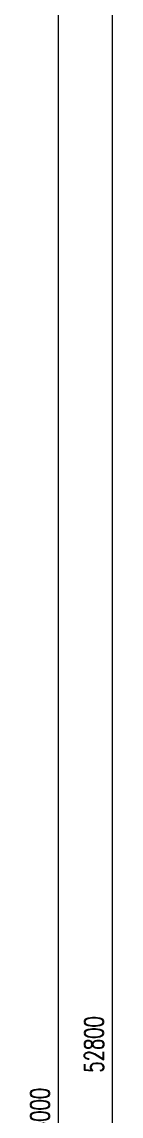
# Model space of a CAD drawing. Extents: x 0 to 302064749, y -59725395 to 1524223.
# Drawn here: x 1496484 to 1498307, y -268637 to -244237 of the extents above; entities that cross this region are included whole.
import ezdxf

# ---------------------------------------------------------------- set-up
doc = ezdxf.new("R2010")
doc.units = 0
doc.header["$LTSCALE"] = 1000
doc.linetypes.add('DOTE', pattern=[2.42, 2, -0.2, 0.02, -0.2])
doc.layers.add('AXIS', color=3, linetype='Continuous')
doc.layers.add('DOTE', color=1, linetype='DOTE', lineweight=9, plot=False)
doc.layers.get('DOTE').off()
doc.styles.add('A_DIM_T3', font='simplex.shx', dxfattribs={"width": 0.7, "bigfont": 'gbcbig.shx'})
doc.dimstyles.new('_TCH_ARCH&&150', dxfattribs={"dimtxt": 420, "dimasz": 150, "dimexe": 375, "dimexo": 450, "dimgap": 202.5, "dimtad": 1, "dimdec": 0, "dimzin": 0, "dimdsep": 46, "dimtxsty": 'A_DIM_T3', "dimblk": 'ARCHTICK', "dimcen": 0.09, "dimclrt": 7, "dimazin": 2, "dimtfac": 1, "dimtdec": 0, "dimtix": 1, "dimtmove": 2, "dimatfit": 3, "dimfxl": 150, "dimtolj": 1, "dimtzin": 0, "dimarcsym": 0})

# ---------------------------------------------------------------- blocks, each defined once
blk = doc.blocks.new('_ArchTick')
at = {"color": 0, "linetype": 'ByBlock', "const_width": 0.4}
blk.add_lwpolyline([(-0.5, -0.5), (0.5, 0.5)], dxfattribs=at)
blk = doc.blocks.new('*D101')
at = {"layer": 'AXIS', "color": 0, "lineweight": -2, "transparency": 16777216}
for p, q in [((-2450, 76000), (-7325, 76000)), ((-6950, 0), (-6950, 76000)), ((-2450, 0), (-7325, 0))]:
    blk.add_line(p, q, dxfattribs=at)
at = {"layer": 'Defpoints', "color": 0, "transparency": 16777216}
for p in [(-6950, 76000), (-2000, 76000), (-2000, 0)]:
    blk.add_point(p, dxfattribs=at)
at = {"layer": 'AXIS', "color": 0, "lineweight": -2, "transparency": 16777216, "xscale": 150, "yscale": 150, "zscale": 150}
for p, rotation in [((-6950, 76000), 90), ((-6950, 0), 270)]:
    blk.add_blockref('_ArchTick', p, dxfattribs=dict(at, rotation=rotation))
at = {"layer": 'AXIS', "color": 7, "transparency": 16777216, "insert": (-7362.5, 38000), "char_height": 420, "attachment_point": 5, "rotation": 90, "style": 'A_DIM_T3'}
blk.add_mtext('\\A1;76000', dxfattribs=at)
blk = doc.blocks.new('*D105')
at = {"layer": 'AXIS', "color": 0, "lineweight": -2, "transparency": 16777216}
for p, q in [((-2450, 66000), (-6125, 66000)), ((-5750, 13200), (-5750, 66000)), ((-2450, 13200), (-6125, 13200))]:
    blk.add_line(p, q, dxfattribs=at)
at = {"layer": 'Defpoints', "color": 0, "transparency": 16777216}
for p in [(-5750, 66000), (-2000, 66000), (-2000, 13200)]:
    blk.add_point(p, dxfattribs=at)
at = {"layer": 'AXIS', "color": 0, "lineweight": -2, "transparency": 16777216, "xscale": 150, "yscale": 150, "zscale": 150}
for p, rotation in [((-5750, 66000), 90), ((-5750, 13200), 270)]:
    blk.add_blockref('_ArchTick', p, dxfattribs=dict(at, rotation=rotation))
at = {"layer": 'AXIS', "color": 7, "transparency": 16777216, "insert": (-6162.5, 39600), "char_height": 420, "attachment_point": 5, "rotation": 90, "style": 'A_DIM_T3'}
blk.add_mtext('\\A1;52800', dxfattribs=at)
blk = doc.blocks.new('*D156')
at = {"layer": 'AXIS', "color": 0, "lineweight": -2, "transparency": 16777216}
for p, q in [((-2450, 76000), (-7325, 76000)), ((-6950, 0), (-6950, 76000)), ((-2450, 0), (-7325, 0))]:
    blk.add_line(p, q, dxfattribs=at)
at = {"layer": 'Defpoints', "color": 0, "transparency": 16777216}
for p in [(-6950, 76000), (-2000, 76000), (-2000, 0)]:
    blk.add_point(p, dxfattribs=at)
at = {"layer": 'AXIS', "color": 0, "lineweight": -2, "transparency": 16777216, "xscale": 150, "yscale": 150, "zscale": 150}
for p, rotation in [((-6950, 76000), 90), ((-6950, 0), 270)]:
    blk.add_blockref('_ArchTick', p, dxfattribs=dict(at, rotation=rotation))
at = {"layer": 'AXIS', "color": 7, "transparency": 16777216, "insert": (-7362.5, 38000), "char_height": 420, "attachment_point": 5, "rotation": 90, "style": 'A_DIM_T3'}
blk.add_mtext('\\A1;76000', dxfattribs=at)
blk = doc.blocks.new('*D160')
at = {"layer": 'AXIS', "color": 0, "lineweight": -2, "transparency": 16777216}
for p, q in [((-2450, 66000), (-6125, 66000)), ((-5750, 13200), (-5750, 66000)), ((-2450, 13200), (-6125, 13200))]:
    blk.add_line(p, q, dxfattribs=at)
at = {"layer": 'Defpoints', "color": 0, "transparency": 16777216}
for p in [(-5750, 66000), (-2000, 66000), (-2000, 13200)]:
    blk.add_point(p, dxfattribs=at)
at = {"layer": 'AXIS', "color": 0, "lineweight": -2, "transparency": 16777216, "xscale": 150, "yscale": 150, "zscale": 150}
for p, rotation in [((-5750, 66000), 90), ((-5750, 13200), 270)]:
    blk.add_blockref('_ArchTick', p, dxfattribs=dict(at, rotation=rotation))
at = {"layer": 'AXIS', "color": 7, "transparency": 16777216, "insert": (-6162.5, 39600), "char_height": 420, "attachment_point": 5, "rotation": 90, "style": 'A_DIM_T3'}
blk.add_mtext('\\A1;52800', dxfattribs=at)
blk = doc.blocks.new('*D211')
at = {"layer": 'AXIS', "color": 0, "lineweight": -2, "transparency": 16777216}
for p, q in [((-2450, 76000), (-7325, 76000)), ((-6950, 0), (-6950, 76000)), ((-2450, 0), (-7325, 0))]:
    blk.add_line(p, q, dxfattribs=at)
at = {"layer": 'Defpoints', "color": 0, "transparency": 16777216}
for p in [(-6950, 76000), (-2000, 76000), (-2000, 0)]:
    blk.add_point(p, dxfattribs=at)
at = {"layer": 'AXIS', "color": 0, "lineweight": -2, "transparency": 16777216, "xscale": 150, "yscale": 150, "zscale": 150}
for p, rotation in [((-6950, 76000), 90), ((-6950, 0), 270)]:
    blk.add_blockref('_ArchTick', p, dxfattribs=dict(at, rotation=rotation))
at = {"layer": 'AXIS', "color": 7, "transparency": 16777216, "insert": (-7362.5, 38000), "char_height": 420, "attachment_point": 5, "rotation": 90, "style": 'A_DIM_T3'}
blk.add_mtext('\\A1;76000', dxfattribs=at)
blk = doc.blocks.new('*D215')
at = {"layer": 'AXIS', "color": 0, "lineweight": -2, "transparency": 16777216}
for p, q in [((-2450, 66000), (-6125, 66000)), ((-5750, 13200), (-5750, 66000)), ((-2450, 13200), (-6125, 13200))]:
    blk.add_line(p, q, dxfattribs=at)
at = {"layer": 'Defpoints', "color": 0, "transparency": 16777216}
for p in [(-5750, 66000), (-2000, 66000), (-2000, 13200)]:
    blk.add_point(p, dxfattribs=at)
at = {"layer": 'AXIS', "color": 0, "lineweight": -2, "transparency": 16777216, "xscale": 150, "yscale": 150, "zscale": 150}
for p, rotation in [((-5750, 66000), 90), ((-5750, 13200), 270)]:
    blk.add_blockref('_ArchTick', p, dxfattribs=dict(at, rotation=rotation))
at = {"layer": 'AXIS', "color": 7, "transparency": 16777216, "insert": (-6162.5, 39600), "char_height": 420, "attachment_point": 5, "rotation": 90, "style": 'A_DIM_T3'}
blk.add_mtext('\\A1;52800', dxfattribs=at)
blk = doc.blocks.new('*D266')
at = {"layer": 'AXIS', "color": 0, "lineweight": -2, "transparency": 16777216}
for p, q in [((-2450, 76000), (-7325, 76000)), ((-6950, 0), (-6950, 76000)), ((-2450, 0), (-7325, 0))]:
    blk.add_line(p, q, dxfattribs=at)
at = {"layer": 'Defpoints', "color": 0, "transparency": 16777216}
for p in [(-6950, 76000), (-2000, 76000), (-2000, 0)]:
    blk.add_point(p, dxfattribs=at)
at = {"layer": 'AXIS', "color": 0, "lineweight": -2, "transparency": 16777216, "xscale": 150, "yscale": 150, "zscale": 150}
for p, rotation in [((-6950, 76000), 90), ((-6950, 0), 270)]:
    blk.add_blockref('_ArchTick', p, dxfattribs=dict(at, rotation=rotation))
at = {"layer": 'AXIS', "color": 7, "transparency": 16777216, "insert": (-7362.5, 38000), "char_height": 420, "attachment_point": 5, "rotation": 90, "style": 'A_DIM_T3'}
blk.add_mtext('\\A1;76000', dxfattribs=at)
blk = doc.blocks.new('*D270')
at = {"layer": 'AXIS', "color": 0, "lineweight": -2, "transparency": 16777216}
for p, q in [((-2450, 66000), (-6125, 66000)), ((-5750, 13200), (-5750, 66000)), ((-2450, 13200), (-6125, 13200))]:
    blk.add_line(p, q, dxfattribs=at)
at = {"layer": 'Defpoints', "color": 0, "transparency": 16777216}
for p in [(-5750, 66000), (-2000, 66000), (-2000, 13200)]:
    blk.add_point(p, dxfattribs=at)
at = {"layer": 'AXIS', "color": 0, "lineweight": -2, "transparency": 16777216, "xscale": 150, "yscale": 150, "zscale": 150}
for p, rotation in [((-5750, 66000), 90), ((-5750, 13200), 270)]:
    blk.add_blockref('_ArchTick', p, dxfattribs=dict(at, rotation=rotation))
at = {"layer": 'AXIS', "color": 7, "transparency": 16777216, "insert": (-6162.5, 39600), "char_height": 420, "attachment_point": 5, "rotation": 90, "style": 'A_DIM_T3'}
blk.add_mtext('\\A1;52800', dxfattribs=at)
blk = doc.blocks.new('*D321')
at = {"layer": 'AXIS', "color": 0, "lineweight": -2, "transparency": 16777216}
for p, q in [((-2450, 76000), (-7325, 76000)), ((-6950, 0), (-6950, 76000)), ((-2450, 0), (-7325, 0))]:
    blk.add_line(p, q, dxfattribs=at)
at = {"layer": 'Defpoints', "color": 0, "transparency": 16777216}
for p in [(-6950, 76000), (-2000, 76000), (-2000, 0)]:
    blk.add_point(p, dxfattribs=at)
at = {"layer": 'AXIS', "color": 0, "lineweight": -2, "transparency": 16777216, "xscale": 150, "yscale": 150, "zscale": 150}
for p, rotation in [((-6950, 76000), 90), ((-6950, 0), 270)]:
    blk.add_blockref('_ArchTick', p, dxfattribs=dict(at, rotation=rotation))
at = {"layer": 'AXIS', "color": 7, "transparency": 16777216, "insert": (-7362.5, 38000), "char_height": 420, "attachment_point": 5, "rotation": 90, "style": 'A_DIM_T3'}
blk.add_mtext('\\A1;76000', dxfattribs=at)
blk = doc.blocks.new('*D325')
at = {"layer": 'AXIS', "color": 0, "lineweight": -2, "transparency": 16777216}
for p, q in [((-2450, 66000), (-6125, 66000)), ((-5750, 13200), (-5750, 66000)), ((-2450, 13200), (-6125, 13200))]:
    blk.add_line(p, q, dxfattribs=at)
at = {"layer": 'Defpoints', "color": 0, "transparency": 16777216}
for p in [(-5750, 66000), (-2000, 66000), (-2000, 13200)]:
    blk.add_point(p, dxfattribs=at)
at = {"layer": 'AXIS', "color": 0, "lineweight": -2, "transparency": 16777216, "xscale": 150, "yscale": 150, "zscale": 150}
for p, rotation in [((-5750, 66000), 90), ((-5750, 13200), 270)]:
    blk.add_blockref('_ArchTick', p, dxfattribs=dict(at, rotation=rotation))
at = {"layer": 'AXIS', "color": 7, "transparency": 16777216, "insert": (-6162.5, 39600), "char_height": 420, "attachment_point": 5, "rotation": 90, "style": 'A_DIM_T3'}
blk.add_mtext('\\A1;52800', dxfattribs=at)
blk = doc.blocks.new('*D377')
at = {"layer": 'AXIS', "color": 0, "lineweight": -2, "transparency": 16777216}
for p, q in [((-2450, 76000), (-7325, 76000)), ((-6950, 0), (-6950, 76000)), ((-2450, 0), (-7325, 0))]:
    blk.add_line(p, q, dxfattribs=at)
at = {"layer": 'Defpoints', "color": 0, "transparency": 16777216}
for p in [(-6950, 76000), (-2000, 76000), (-2000, 0)]:
    blk.add_point(p, dxfattribs=at)
at = {"layer": 'AXIS', "color": 0, "lineweight": -2, "transparency": 16777216, "xscale": 150, "yscale": 150, "zscale": 150}
for p, rotation in [((-6950, 76000), 90), ((-6950, 0), 270)]:
    blk.add_blockref('_ArchTick', p, dxfattribs=dict(at, rotation=rotation))
at = {"layer": 'AXIS', "color": 7, "transparency": 16777216, "insert": (-7362.5, 38000), "char_height": 420, "attachment_point": 5, "rotation": 90, "style": 'A_DIM_T3'}
blk.add_mtext('\\A1;76000', dxfattribs=at)
blk = doc.blocks.new('*D381')
at = {"layer": 'AXIS', "color": 0, "lineweight": -2, "transparency": 16777216}
for p, q in [((-2450, 66000), (-6125, 66000)), ((-5750, 13200), (-5750, 66000)), ((-2450, 13200), (-6125, 13200))]:
    blk.add_line(p, q, dxfattribs=at)
at = {"layer": 'Defpoints', "color": 0, "transparency": 16777216}
for p in [(-5750, 66000), (-2000, 66000), (-2000, 13200)]:
    blk.add_point(p, dxfattribs=at)
at = {"layer": 'AXIS', "color": 0, "lineweight": -2, "transparency": 16777216, "xscale": 150, "yscale": 150, "zscale": 150}
for p, rotation in [((-5750, 66000), 90), ((-5750, 13200), 270)]:
    blk.add_blockref('_ArchTick', p, dxfattribs=dict(at, rotation=rotation))
at = {"layer": 'AXIS', "color": 7, "transparency": 16777216, "insert": (-6162.5, 39600), "char_height": 420, "attachment_point": 5, "rotation": 90, "style": 'A_DIM_T3'}
blk.add_mtext('\\A1;52800', dxfattribs=at)
blk = doc.blocks.new('A$Cfdce661d')
at = {"layer": 'AXIS'}
for p1, p2, distance, picture, middle in [((-2000, 0), (-2000, 76000), 4950, '*D101', (-7362.5, 38000)), ((-2000, 0), (-2000, 76000), 4950, '*D156', (-7362.5, 38000)), ((-2000, 0), (-2000, 76000), 4950, '*D211', (-7362.5, 38000)), ((-2000, 0), (-2000, 76000), 4950, '*D266', (-7362.5, 38000)), ((-2000, 0), (-2000, 76000), 4950, '*D321', (-7362.5, 38000)), ((-2000, 0), (-2000, 76000), 4950, '*D377', (-7362.5, 38000)), ((-2000, 13200), (-2000, 66000), 3750, '*D105', (-6162.5, 39600)), ((-2000, 13200), (-2000, 66000), 3750, '*D160', (-6162.5, 39600)), ((-2000, 13200), (-2000, 66000), 3750, '*D215', (-6162.5, 39600)), ((-2000, 13200), (-2000, 66000), 3750, '*D270', (-6162.5, 39600)), ((-2000, 13200), (-2000, 66000), 3750, '*D325', (-6162.5, 39600)), ((-2000, 13200), (-2000, 66000), 3750, '*D381', (-6162.5, 39600))]:
    dim = blk.add_aligned_dim(p1=p1, p2=p2, distance=distance, dimstyle='_TCH_ARCH&&150', dxfattribs=at)
    dim.commit()
    dim.dimension.update_dxf_attribs({"geometry": picture, "text_midpoint": middle})

msp = doc.modelspace()

# ---------------------------------------------------------------- block references
at = {"layer": 'DOTE'}
msp.add_blockref('A$Cfdce661d', (1504057, -306637), dxfattribs=at)

doc.saveas('drawing.dxf')
